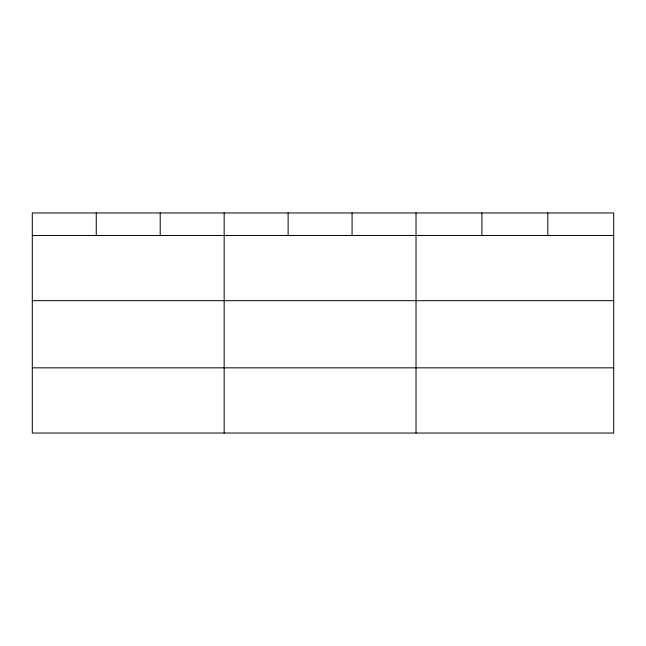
<?xml version="1.0" encoding="UTF-8"?>
<svg xmlns="http://www.w3.org/2000/svg" width="646" height="646" viewBox="0 0 646 646"><rect width="100%" height="100%" fill="white"/><g stroke="black" fill="none" stroke-linecap="round" stroke-linejoin="round"><path stroke-width="0.97" d="M613.7 300.673L613.7 212.962L32.3 212.962L32.3 433.038L613.7 433.038L613.7 300.673L32.3 300.673M32.3 235.475L613.7 235.475M32.3 367.84L613.7 367.84M547.808 212.962L547.808 235.475M481.916 212.962L481.916 235.475M416.024 212.962L416.024 433.038M352.07 212.962L352.07 235.475M288.116 212.962L288.116 235.475M224.162 212.962L224.162 433.038M160.208 212.962L160.208 235.475M96.254 212.962L96.254 235.475"/></g></svg>
